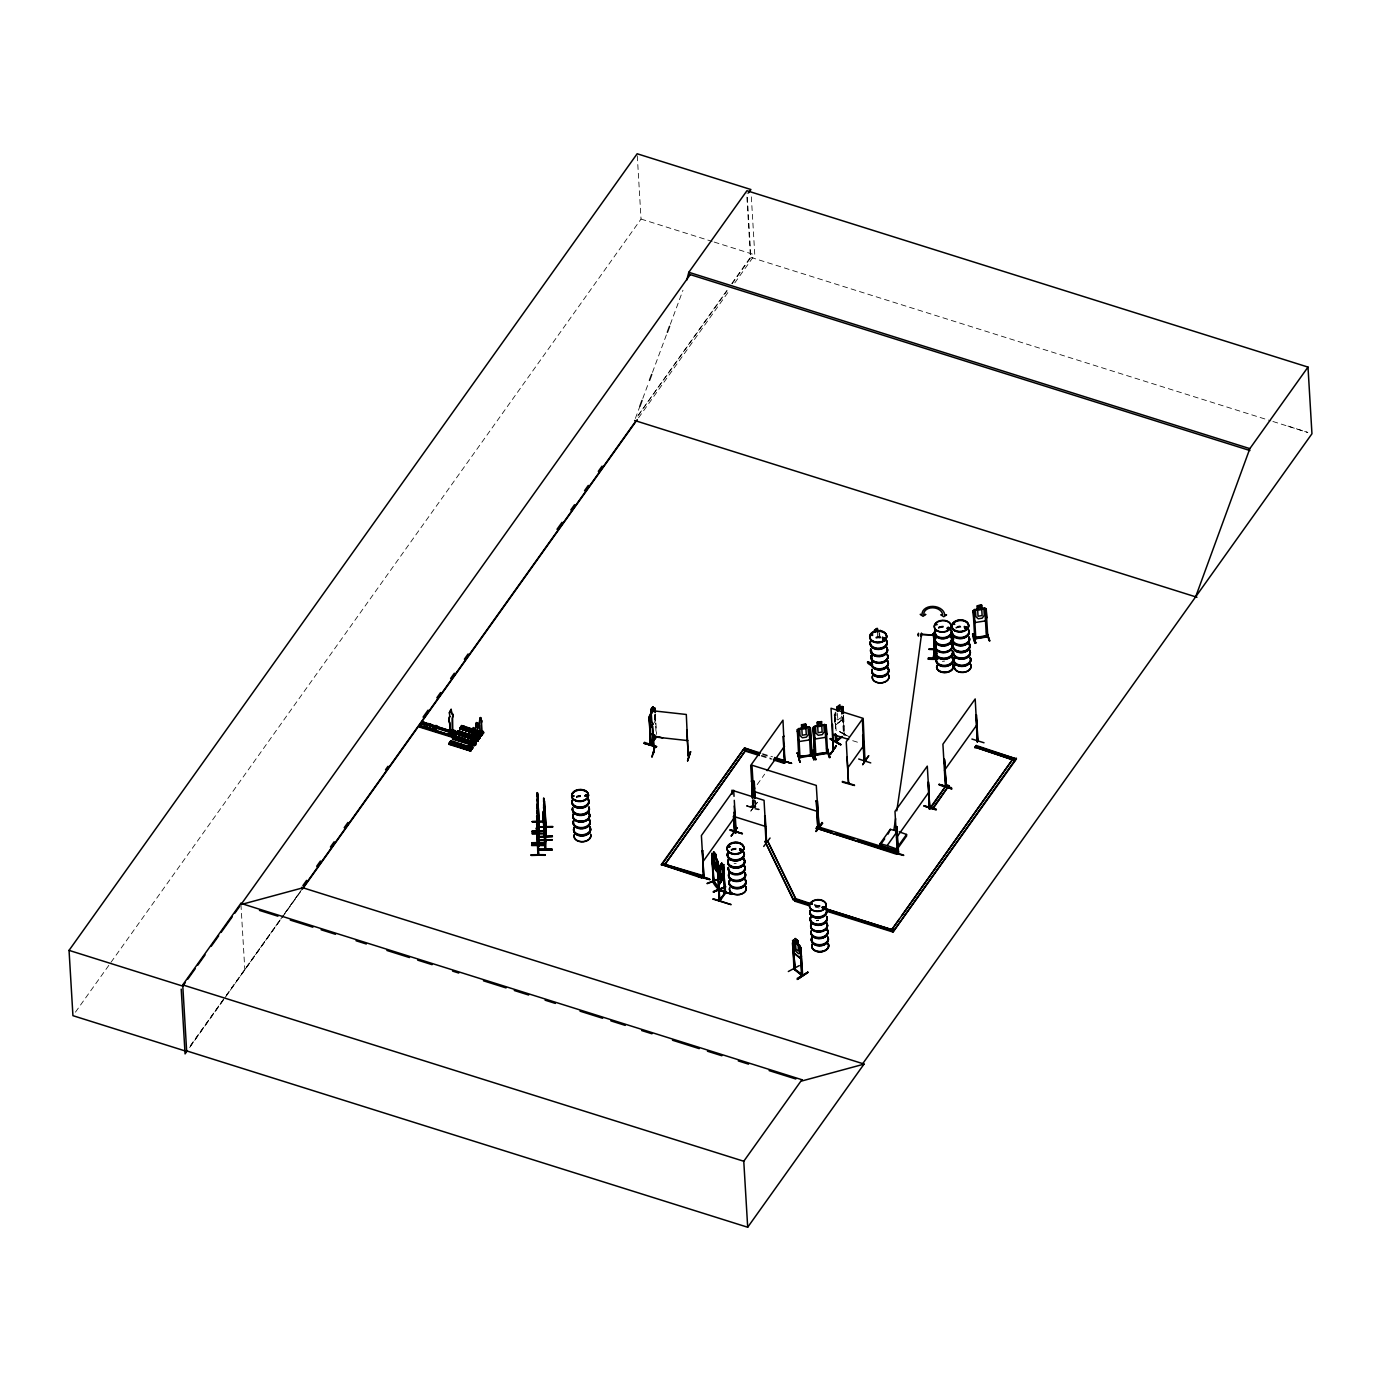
<?xml version="1.0" encoding="UTF-8"?>
<svg xmlns="http://www.w3.org/2000/svg" width="1381" height="1381" viewBox="0 0 1381 1381"><rect width="100%" height="100%" fill="white"/><g stroke="black" fill="none" stroke-linecap="round" stroke-linejoin="round"><path stroke-width="0.75" stroke-dasharray="5 3.75" d="M655.077 721.003L655.561 716.963M652.937 724.352L655.267 721.072L655.751 716.929M746.534 806.038C771.547 815.826 752.766 802.879 746.534 806.055M835.85 724.904L842.703 719.311L843.48 715.272L842.773 719.346L835.954 724.956L834.763 722.436L835.263 712.044M840.77 721.003L841.875 714.029M635.364 418.478L639.817 406.463M642.804 398.436L648.742 382.399M652.471 372.387L667.351 332.303M670.32 324.293L682.974 290.217M752.334 800.065C751.903 810.06 754.527 807.661 753.301 799.426M753.733 805.848L753.836 806.659M752.645 806.228L752.662 807.35M750.798 811.079L757.271 802.637M750.85 811.027L757.34 802.206M755.718 806.297L754.492 805.917L755.321 806.642M754.25 799.668C757.116 811.268 752.956 809.093 754.043 799.962M189.611 1047.523L299.211 893.058M726.786 290.614L637.107 416.976L727.148 290.718M731.775 283.588L750.453 257.263L746.862 196.672M75.437 1012.169L641.043 219.061L637.159 153.757M732.154 283.709L750.919 257.401L747.086 192.891M190.371 1045.676L224.999 997.099M226.242 995.373L283.157 915.551M284.4 913.825L301.714 889.537M190.388 1046.228L225.034 997.652M226.277 995.908L281.085 919.055M282.328 917.312L301.075 891.021M638.557 417.822L729.789 289.872M734.796 282.863L754.786 254.829L751.281 195.843M757.202 784.598L764.66 774.154M844.654 734.882L843.895 735.434M840.58 717.792L837.87 720.019L836.265 718.638L835.902 712.648M834.435 721.59L834.884 714.909L836.196 731.188M835.229 715.116L834.072 715.565M846.311 735.572L839.544 731.706L846.777 735.124M844.223 733.622L844.205 734.623L843.273 716.497M839.631 731.55L846.432 735.4M755.631 806.625L754.509 806.349M755.131 800.307L755.7 807.592L755.338 800.013M641.043 219.061L712.13 241.416M714.167 242.055L754.786 254.829M750.919 257.401L1270.848 420.842M1272.902 421.481L1307.842 432.46L1287.627 425.969M852.681 740.682L858.706 742.581M762.554 753.681L772.6 756.84M762.605 754.492L770.633 757.03M761.38 755.338L771.427 758.497M761.432 756.149L771.478 759.308M814.238 904.469L820.383 906.402M814.289 905.28L820.435 907.213M815.101 906.765L819.209 908.042M755.718 807.125L755.839 806.331M834.245 713.822L834.97 722.401M849.712 736.971L839.544 731.706M754.492 807.246L754.285 806.211M879.628 632.999L879.973 639.023M879.283 632.774L879.645 638.799M879.041 633.655L879.283 637.659M877.384 632.791L877.746 638.799M843.618 716.704L844.706 734.916M842.824 717.36L843.774 733.432M842.462 717.153L843.428 733.225M837.473 713.442L838.06 723.23M834.884 714.909L835.833 730.981M752.869 799.288L753.128 807.522L752.749 800.186M655.405 714.322L656.596 734.416M654.974 714.201L655.578 724.248M655.699 726.251L656.165 734.295M654.853 715.099L655.336 723.126M654.439 714.961L654.905 723.005M240.95 904.59L244.834 969.894M576.343 796.336A8.424 5.783 -3.4 0 1 580.555 795.491M576.412 797.562A8.407 5.783 -3.4 0 1 580.641 796.699M576.326 797.061A8.545 5.869 -3.4 0 1 580.607 796.198M576.309 796.682A8.545 5.869 -3.4 0 1 580.59 795.819M815.55 905.746A8.424 5.783 -3.4 0 1 819.9 905.435M815.636 906.972A8.407 5.783 -3.4 0 1 819.969 906.661M815.567 906.471A8.545 5.869 -3.4 0 1 819.969 906.143M815.55 906.091A8.545 5.869 -3.4 0 1 819.951 905.781M816.464 920.868A8.39 5.766 -3.4 0 1 818.605 920.523M816.43 920.488A8.441 5.8 -3.4 0 1 818.588 920.143M957.948 626.301A8.424 5.783 -3.4 0 1 960.106 625.938M956.049 628.234A8.407 5.783 -3.4 0 1 962.367 627.198M955.945 627.751A8.545 5.869 -3.4 0 1 962.367 626.698M955.928 627.371A8.545 5.869 -3.4 0 1 960.123 626.284M938.372 627.181A8.407 5.783 -3.4 0 1 944.69 626.145M938.441 628.39A8.407 5.783 -3.4 0 1 944.759 627.354M938.338 627.889A8.545 5.869 -3.4 0 1 944.759 626.836M938.32 627.526A8.545 5.869 -3.4 0 1 944.742 626.473M942.429 661.464A8.39 5.766 -3.4 0 1 944.569 661.119M875.951 637.055A8.424 5.783 -3.4 0 1 880.301 636.745M876.02 638.264A8.407 5.783 -3.4 0 1 880.37 637.953M875.951 637.763A8.545 5.869 -3.4 0 1 880.37 637.452M875.934 637.401A8.545 5.869 -3.4 0 1 880.353 637.073M731.17 849.332A8.424 5.783 -3.4 0 1 737.506 848.297M731.257 850.541A8.407 5.783 -3.4 0 1 737.575 849.522M731.153 850.057A8.545 5.869 -3.4 0 1 737.575 849.004M731.136 849.678A8.545 5.869 -3.4 0 1 737.558 848.642M734.071 863.729A8.39 5.766 -3.4 0 1 736.211 863.384M746.81 805.52L758.963 809.318L746.81 805.52"/><path stroke-width="1.5" d="M531.357 855.46C573.011 854.183 502.684 854.718 544.839 855.305M531.668 843.687L545.167 842.928L531.668 843.584M531.978 831.932L545.495 831.189L531.996 831.949M552.383 835.816L538.918 836.523M544.856 854.874L531.357 855.115L544.839 854.735M545.167 842.928L531.65 842.738L545.15 842.41M552.037 849.902L538.555 850.195L552.037 850.023L552.02 848.952L538.538 849.315L552.055 849.505M552.4 836.748L538.901 837.041L552.4 836.334M588.651 812.701A8.441 5.8 -3.4 0 1 581.108 821.54L581.09 821.332A8.441 5.8 -3.4 0 1 574.03 812.719M543.285 815.325L543.32 811.113L543.855 827.012L543.665 825.976M543.631 802.05L543.665 797.942L544.218 813.858L544.028 812.805M532.22 821.591L543.821 821.402C545.081 840.563 542.388 810.561 544.097 821.73M544.097 821.885L543.855 821.402M544.459 808.714L544.321 813.996L544.01 801.308L544.459 808.558M536.864 820.366L536.726 816.24M537.382 829.532L537.347 826.736M538.02 805.831L537.986 803.103M537.554 832.191L537.226 831.103M449.809 716.532L449.567 716.463A4.506 1.588 -72.6 0 0 449.446 722.177L450.862 734.26L449.705 722.263A4.506 1.588 -72.6 0 1 449.809 716.532L449.36 712.458M453.659 732.154L454.194 731.602M471.681 747.414L471.318 749.434L471.629 746.603C471.042 748.347 470.248 746.81 470.8 747M472.198 729.306L472.337 731.965A3.004 1.053 -72.6 0 0 472.25 735.78L473.2 743.841L474.546 741.96L474.322 733.173A3.004 1.053 -72.6 0 0 473.838 730.135L473.666 727.528M475.168 742.184L473.873 742.149L475.478 742.288L474.184 741.839L474.166 733.121A3.004 1.053 -72.6 0 0 473.683 730.083L473.7 727.787M475.634 743.392L475.323 741.424L475.168 742.633M473.942 741.718L475.323 741.96M476.946 722.643L477.118 725.249A3.004 1.053 -72.6 0 1 477.602 728.288L477.999 737.126L476.652 739.008L475.875 730.998A3.004 1.053 -72.6 0 1 475.944 727.183L476.6 722.591M477.912 740.181L475.651 738.576L475.565 739.94L477.653 736.764M477.412 737.437C479.69 735.124 476.514 741.269 478.775 736.591L479.086 738.559M480.64 717.464L480.985 720.105A3.004 1.053 -72.6 0 1 481.468 723.143L481.693 731.93L480.346 733.829L479.397 725.767A3.004 1.053 -72.6 0 1 479.483 721.952L479.949 717.896M479.397 725.767L479.57 725.819A3.004 1.053 -72.6 0 1 479.656 722.004L479.794 718.241M482.262 732.569L481.969 731.637M482.573 732.12L481.969 734.174L482.47 731.395L482.78 733.363M545.426 833.434L531.927 833.692L545.426 833.641M532.255 821.591L543.786 821.367M536.329 828.721L536.812 827.875L537.882 854.925C537.848 827.409 539.401 861.537 537.9 853.907M538.711 846.467L537.14 815.998L536.639 816.844M538.987 833.002L538.659 843.049L537.451 804.243L536.967 805.088M537.157 795.68L537.364 792.625L539.211 823.041L537.554 795.836M536.639 824.647L536.846 822.506L536.881 825.096M536.967 812.77L537.157 810.63L537.192 813.236M537.054 804.363L537.174 808.42M537.313 803.086L537.33 798.891L537.502 801.481M537.485 796.992L537.364 792.625L538.02 805.986M536.795 824.647L536.985 817.483M537.105 812.77L537.295 805.606M537.71 793.92L537.278 800.963M537.589 817.707L537.675 814.859M537.986 845.828L538.072 844.792M539.142 830.464L538.486 829.325M538.383 832.916L538.193 843.066L536.674 815.998M537.33 803.017L538.987 831.31L539.263 821.108L538.763 822.023M543.562 812.235L543.406 821.557L543.234 814.151M543.855 801.153L543.613 808.386L543.89 805.468L544.114 806.763M543.872 799.392L544.149 808.161M544.183 825.148C544.166 849.039 543.993 808.058 544.338 825.182M544.028 822.575L545.547 849.626L544.977 848.555M544.39 817.379L544.528 807.868L544.546 817.379M544.373 809.404L545.909 836.454L546.082 827.512L545.909 836.368L545.426 834.763M544.597 801.135L546.116 828.203L544.01 799.254M545.098 845.517L531.581 845.189L545.115 844.999M545.322 840.339L545.305 841.374L545.132 839.579M546.272 827.996L546.168 826.235L545.599 827.254M543.354 818.45L544.977 849.574L545.737 839.475L545.633 848.78M552.659 827.046L539.142 826.753L552.642 826.477M933.953 642.614L934.057 643.149M934.833 634.535L933.487 634.846L934.833 634.276M934.73 633.844C936.611 634.915 931.882 632.74 934.799 633.551M935.248 642.476L933.953 642.752M452.536 731.947L453.21 731.274M470.507 751.143L470.714 749.296L468.349 748.813L468.418 749.952L470.679 747.086L470.455 738.3A3.004 1.053 -72.6 0 0 469.972 735.262M471.214 747.207L469.505 749.037L468.729 741.027M475.288 741.977L474.425 741.752M477.93 737.437C480.743 737.627 474.322 736.522 479.725 736.66L479.656 738.283L459.856 732.051M479.414 734.295L481.468 732.034M482.66 731.464L481.106 732.258M842.393 781.404L854.476 785.133M854.494 785.53L842.289 782.112M937.664 658.374L928.049 658.236L937.664 658.478M864.161 761.363L862.383 719.138L846.242 741.787L848.573 783.251M864.92 760.189L864.402 760.051M864.972 761.224L863.177 718.362L831.034 708.246L833.261 750.608M921.386 635.053L921.438 633.05L921.369 636.417L921.403 634.362L932.641 634.967L921.438 634.466M734.951 831.448L735.072 831.069M735.003 832.398L735.762 831.12M765.937 841.202L766.403 841.392M833.313 750.574L832.519 724.283M865.145 760.12L865.369 760.672M865.076 759.239L865.594 759.343M433.358 728.305C439.641 726.268 430.389 730.083 436.103 727.597M459.649 744.394L457.871 745.05L459.493 744.445M729.876 846.588L728.478 846.674L729.772 846.95M728.857 846.657L729.72 846.242M742.011 849.988L740.337 850.42L741.045 849.419M811.579 903.122L812.356 903.709L811.01 904.072M811.838 903.209L811.493 903.174M822.213 907.593L822.541 906.937M822.316 907.265L822.644 908.215M824.405 907.507L822.644 907.628M822.8 906.782L824.681 907.869M872.757 635.018L872.153 634.483M872.412 634.673L871.359 634.897L872.429 635.484M884.703 638.92L884.047 637.936M937.06 624.678L936.353 623.815L935.921 624.868M936.042 624.057C936.37 624.626 937.112 624.402 935.748 624.264M948.747 628.666L948.816 627.457L949.576 628.338M953.874 623.729C954.375 625.835 953.339 623.124 954.754 624.264M965.371 628.493C963.593 626.905 967.908 629.788 966.079 627.112M929.102 649.433L935.075 649.553L929.068 648.863M935.904 634.138L932.555 634.345L935.886 634.397M932.676 635.571L932.589 634.086M933.47 633.396L934.678 654.525C940.306 655.837 932.33 639.386 935.317 642.269M933.642 637.09L933.746 638.264M934.419 634.846L935.731 654.732M934.005 643.546C935.835 642.303 934.212 644.668 935.3 642.303M933.97 658.702L934.954 649.053L933.97 658.305M934.678 654.525L935.852 653.696M936.353 653.23L935.748 658.806L936.163 652.747M936.318 658.892L936.853 653.248M451.95 731.895L452.381 730.946M474.926 742.046L475.513 741.476M477.515 735.969L477.446 737.437M481.279 731.533L482.09 732.31M724.352 873.344L723.868 877.487L719.449 884.116L723.955 877.487L723.782 864.851M697.232 876.175C734.985 887.12 672.426 867.285 709.61 878.937M713.356 899.307C707.107 897.167 756.408 912.686 713.373 898.807M891.539 851.663C913.014 857.135 901.776 856.272 891.556 851.128M939.166 784.943C977.627 797.2 913.601 775.656 951.267 788.637M939.443 784.477L951.544 787.705M468.66 734.537L468.936 733.449M472.803 727.925L472.492 732.016A3.004 1.053 -72.6 0 0 472.423 735.831M475.806 724.524L476.41 722.798M644.15 743.323L656.545 746.655L644.15 743.323L644.444 742.322L656.545 746.655M656.199 747.104L644.167 743.237M452.778 731.895L452.554 718.258A4.506 1.588 -72.6 0 0 451.829 713.701L451 709.368M470.628 738.352L471.318 747.673M481.658 731.792L481.209 730.773L483.419 731.481L483.246 733.259L461.168 726.786L483.005 733.587L483.661 732.638L481.676 735.469M718.465 869.875C718.603 877.09 711.923 864.541 712.285 862.124M451.863 731.24L450.31 733.777M477.412 737.178L478.43 737.161M875.623 630.772L875.606 630.875A8.441 5.8 -3.4 0 0 872.637 640.957A8.441 5.8 -3.4 0 0 886.498 637.366A8.441 5.8 -3.4 0 0 875.589 631.013L875.761 630.634M572.338 795.991L573.667 795.629M573.823 795.974L572.718 795.56L573.719 796.233M572.494 796.112L573.443 796.423M585.078 795.767L586.183 794.886M737.385 827.702L731.084 836.196L737.109 827.702M830.309 754.078L836.334 745.585L830.292 754.475M836.299 746.016L830.257 754.527M539.039 831.172L538.486 829.429M538.504 854.079L536.346 827.875M545.478 826.425L546.134 827.219M652.143 756.909L654.525 747.777M830.551 738.507C861.899 757.047 808.472 727.183 840.701 744.273M840.701 744.739L830.516 738.99M449.688 712.009L451.035 709.471M872.05 665.659C864.972 663.035 866.94 659.289 872.533 664.727M801.446 975.228L800.272 948.902L802.206 975.866L793.954 969.013L792.78 942.688L795.18 969.514L792.677 940.582L794.213 953.253L800.704 958.638L801.394 955.997M800.704 958.638L801.481 956.084M721.9 866.612L722.936 866.284L723.299 872.291L720.658 878.868L719.536 877.695L719.173 871.704L720.088 869.219L717.999 873.12M718.206 873.103L723.212 864.61L721.762 866.577L721.762 863.194L722.66 879.473M650.313 743.651L651.452 743.962L650.796 744.825L649.225 716.566L651.072 712.682L650.883 709.471L652.868 706.692L653.127 710.145L654.18 709.817M650.917 742.805L650.296 744.704L649.346 716.618L654.473 708.142L653.178 709.938M734.606 831.932L735.538 832.467M652.712 726.199L654.197 751.955M651.832 756.961L654.853 747.276M654.18 751.696L654.335 752.317M688.221 756.098L686.305 714.478L651.072 710.576M690.604 751.696L687.583 760.914L690.345 751.678M687.583 760.914L690.621 751.747M794.748 968.772L794.472 967.857M795.093 969.427L794.42 967.891M802.24 974.986C799.513 973.467 804.398 974.71 801.722 974.951M802.585 975.607L793.868 969.065L794.714 969.652L792.418 942.895M453.158 735.866L452.433 737.333L419.703 727.148L422.931 721.849L426.263 723.23M422.931 721.849L419.755 727.131M426.867 724.093L455.437 733.087L454.781 733.984L422.12 723.73L423.173 722.228L455.592 732.62M450.862 740.751L448.842 743.582L470.628 750.815L472.82 747.846L450.862 740.751L448.721 744.29L470.558 751.074M469.229 749.503L448.842 743.582M472.112 748.847L450.327 742.011L470.576 747.622M456.783 736.263C451.604 746.569 460.891 727.459 452.416 739.094L474.253 745.895L474.909 744.946L452.968 738.179M453.123 738.127L454.573 735.555M473.907 741.027L476.272 741.493L475.806 743.668L454.349 736.366M473.959 742.218L472.112 744.773C472.941 740.699 475.547 749.503 476.341 742.633L454.176 736.453L476.082 743.306L476.272 741.493M424.347 723.886L455.212 733.415L455.471 730.739L452.157 729.703M455.816 732.534L422.914 722.177M457.525 731.93L458.009 730.722L479.777 737.955M461.323 726.32L483.661 732.672L461.72 725.543L459.718 728.598L481.399 735.866M470.904 750.591L449.257 743.254M472.561 748.243L472.578 746.689L470.369 745.982M477.653 741.114L479.794 737.799L458.009 730.946L456.006 733.794L477.705 741.062M477.861 739.267L477.964 740.665L456.403 733.242M481.348 735.918L482.055 734.916L459.7 728.754L481.503 735.555M538.625 846.536L536.933 817.535M538.4 854.804L536.795 824.578M545.84 841.167L543.7 805.278M545.599 849.505L545.063 847.917M639.817 406.463L642.044 400.438M649.484 380.396L651.728 374.389M667.351 332.303L669.578 326.296M686.685 280.205L688.808 272.281L746.948 190.733L1307.997 367.087L1311.95 433.755L862.676 1063.733L863.988 1064.147L801.981 1080.943L801.912 1079.718L240.881 903.364L182.724 984.895L186.677 1051.424L72.934 1015.674L69.05 950.37L637.159 153.757L750.919 189.525L748.433 192.995M703.343 876.365L704.017 875.64L703.999 876.676M734.019 816.758L735.659 833.14L736.177 831.258L735.158 832.053M719.311 900.93L725.163 892.627M717.05 862.762L718.034 863.315L717.05 862.762L719.259 901.12L719.864 899.238L719.708 900.308M723.972 864.748L723.074 864.558L725.664 892.955L724.576 893.559L725.595 892.005M725.543 891.988L724.576 893.352M784.512 762.795C785.478 758.67 785.029 764.539 784.874 761.967M896.683 854.269L898.496 851.749L817.431 826.529L816.257 828.186L896.683 854.269L898.565 852.785L896.89 826.632L895.941 827.271L896.89 826.632M898.461 851.922L897.374 853.406L894.992 811.389L927.29 766.127L929.845 808.955C930.742 804.864 928.619 810.716 930.311 808.196M945.398 786.1L946.313 784.719M946.382 785.616L944.397 759.326L945.933 786.376L945.881 785.323M946.296 784.615L945.346 786.29L942.912 744.221L975.193 698.941L977.506 741.925L977.696 739.888M978.076 740.147L977.092 741.562M977.092 741.787L976.143 714.806L978.145 741.096M1195.653 596.834L1249.84 448.635L1307.997 367.087M836.523 740.958L835.453 740.751L836.472 740.009M809.49 739.698L810.751 736.349M799.409 741.493L797.838 738.421L799.409 741.493L809.629 739.888L810.923 736.453M815.36 738.87L813.685 735.9L815.256 738.99L825.475 737.368L826.77 733.95L826.235 725.215L821.678 724.904M985.343 620.811L986.725 617.359L985.464 620.898L975.228 622.503L973.691 619.534M656.769 736.556L650.365 744.497M651.331 744.083L649.363 717.723L650.296 744.704M799.254 965.612L788.327 971.516M478.344 737.609L478.965 736.643M420.169 726.51L453.037 736.505M450.465 741.683L472.768 747.932M452.416 737.385L455.575 732.448M453.175 736.038L420.514 725.595M454.729 735.849L476.324 742.788M456.317 733.656L477.809 740.751M457.784 731.567L479.57 738.386M461.617 726.182L483.402 733.035M452.571 738.628L474.65 745.343L452.554 738.386M477.947 740.734L456.006 733.553L458.009 730.722M481.641 735.538L459.7 728.374L461.72 725.543M797.407 752.697L799.962 762.277L797.424 753.094M813.34 750.159L815.808 759.774L813.305 750.176L812.632 750.832M815.705 759.654L813.271 750.591M975.055 643.408C970.239 620.794 973.674 645.341 975.694 642.769M973.225 633.741L975.797 643.287L973.225 634.155M814.497 754.13L826.39 752.852L814.755 754.043M814.548 755.079L827.512 752.938M826.287 752.265C830.62 753.698 823.508 753.284 827.754 752.024M826.339 753.215L826.529 752.645M976.004 638.367L974.658 638.954L974.503 637.59L987.45 635.553L987.881 636.814L986.414 637.055L986.535 635.692M974.52 638.609L987.657 636.52L987.605 635.571M457.922 744.532L458.164 745.516M461.617 739.336L461.858 740.337M740.285 849.781L740.527 851.197L742.201 850.61M742.288 850.731L741.528 849.678M871.618 634.587L871.532 635.467M882.822 638.367L883.046 639.507M884.634 639.058L883.961 639.368M949.489 628.234L947.28 628.579M824.388 907.282L823.318 907.818M964.628 627.923L967.201 627.958L966.303 627.164M934.609 653.869L935.835 653.8M449.343 712.924L451.259 709.437L451.57 713.632A4.506 1.588 -72.6 0 1 452.295 718.172L452.243 731.723M474.408 741.908L472.267 744.324L472.198 743.41M481.641 732.103L481.313 723.092A3.004 1.053 -72.6 0 0 480.83 720.053L480.847 717.757M793.868 968.944L794.334 967.857M801.308 974.209L802.292 975.935L800.773 947.504L798.028 944.086L799.495 946.278L799.858 952.269L798.632 953.701L796.043 951.561L794.507 947.832L795.18 938.528L797.838 940.875L797.942 944.121L797.959 940.806L795.18 938.528M713.425 880.508L714.15 881.285L713.131 881.82L711.992 855.426L714.167 882.355C709.696 879.058 720.122 892.955 719.104 888.656M719.57 889.329L719.035 887.776M469.264 732.828L468.798 737.212M572.545 796.354L573.426 795.905M587.512 796.164L587.253 795.024M862.642 735.262L864.109 761.397M858.689 759.015L870.738 762.899M848.728 782.82L848.832 782.82M720.019 869.219L719.691 865.956L721.642 863.16M720.847 882.079L719.898 866.008L721.762 863.194M720.157 870.289L721.97 867.682M720.502 876.296L722.315 873.69M704.034 875.899L703.361 877.487L702.446 850.558L703.896 877.66L701.393 835.574L733.674 790.295L734.036 796.336M752.213 797.959L751.747 780.42L753.163 797.32M702.877 850.679L701.911 851.317M752.179 780.541L751.212 781.18M735.331 824.923L735.641 833.071L734.209 806.038M783.39 736.798L783.925 736.038L782.958 736.677L784.943 762.916L782.975 720.157L750.694 765.437L752.628 798.097M755.217 797.907L754.216 781.128L753.128 780.8L755.01 798.201M730.273 829.774L742.149 833.831M742.374 833.503L730.307 829.808M779.575 759.636L791.382 763.313M791.676 763.365L781.335 760.568M723.627 866.577L724.99 893.697M719.691 890.313L731.792 894.042M719.881 899.497L724.956 893.006M753.922 797.873L751.972 765.212L816.292 785.426L818.916 827.461L817.759 827.219L816.344 800.669L817.431 801.015L818.968 827.081M817.431 801.015L816.136 800.963M817.517 826.373L819.054 826.218L818.001 825.838M817.794 827.167L816.344 800.669M817.69 827.081L818.778 827.426L818.847 826.097M821.971 822.506L822.679 823.266L816.016 831.569L822.058 822.593M822.109 823.007L816.085 831.103M929.171 808.973L928.222 781.991L929.655 809.007M944.397 759.326L945.95 786.272M929.603 809.093L928.653 782.112M977.506 741.925L976.557 714.944M924.303 805.71L936.404 809.456L924.079 806.038M971.913 739.042L984.014 742.771M897.909 851.68L897.909 853.527L898.03 851.576M930.173 807.333L929.724 807.989M764.66 815.739L766.006 842.272M763.71 846.449L770.063 838.025M868.649 755.787L862.624 764.763L868.649 755.752M187.108 1051.027L185.071 1053.893L181.222 989.141M185.278 982.651L182.81 986.12L69.05 950.37M187.747 979.181L195.17 968.772M197.656 965.302L205.078 954.892M211.258 946.227L218.681 935.817M221.167 932.348L232.301 916.725M234.77 913.255L239.724 906.316M690.241 274.595L240.95 904.59L240.881 903.364M302.888 885.635L306.651 880.37M316.663 866.319L320.409 861.054M330.422 847.019L334.185 841.754M344.197 827.702L347.96 822.437M385.506 769.787L388.009 766.265M423.069 717.119L428.075 710.11M436.828 697.819L440.591 692.554M450.603 678.503L454.349 673.238M464.379 659.203L468.124 653.938M557.009 529.303L562.015 522.294M570.767 510.003L574.531 504.738M584.543 490.687L588.289 485.421M598.318 471.387L602.064 466.122M635.933 420.894L302.957 887.793L243.021 904.02M302.335 889.26L637.297 419.565M426.246 722.884L423.207 727.131M428.455 723.575L425.452 728.167L428.455 723.575L431.77 724.628L428.766 729.203L431.77 724.628M434.704 725.56C427.765 737.713 434.204 720.727 438.036 726.941M438.019 726.596L434.998 730.842M449.239 735.641L449.377 733.622L452.675 734.657L452.761 736.021L449.446 734.968L449.377 733.622M450.241 734.226L452.623 731.343M450.862 734.26L452.882 731.429M419.928 726.423L452.83 736.781L452.675 734.657M452.761 736.021L455.471 730.739M453.296 734.778L454.038 730.618L453.296 734.778L454.332 730.722L454.211 733.484M458.25 736.729C454.159 744.135 457.767 733.95 460.477 737.644M460.46 737.419L458.44 740.251M464.637 738.731C458.785 745.343 468.245 737.851 462.428 738.041L460.408 740.872M481.624 734.985L479.19 733.604L481.468 735.434M481.209 730.773L483.315 732.603M470.351 746.948L468.556 749.503L468.504 748.606M477.515 736.919L475.703 739.491L475.651 738.576M481.52 731.878L479.259 734.744L479.345 733.397M471.197 747.535L471.819 746.672L471.939 748.571M470.714 749.296L468.349 748.813M479.621 737.782L479.725 736.66M474.909 742.339L474.822 744.186L475.444 743.323M478.275 739.353L478.879 738.49M481.969 734.174L482.59 733.311M654.162 752.628L650.952 709.489L652.989 706.727M651.331 713.822L653.196 711.215M649.778 717.861L648.811 718.483M650.503 727.407L652.799 724.196M649.726 725.129L650.589 727.614L652.92 724.231M650.624 734.191L654.629 735.452M650.848 744.739L656.717 736.436M662.604 863.66L702.756 875.485L701.617 877.936L661.378 864.489L744.463 748.001L760.534 753.059M661.43 865.317L743.289 749.641L759.36 754.699M752.248 791.555L754.734 788.085M767.145 770.667L784.529 746.275M702.946 861.709L735.227 816.43M701.617 877.936L702.756 875.485M773.481 759.947L783.528 763.106L784.65 760.638L774.603 757.479M783.528 763.106L784.65 760.638M847.779 767.905L863.936 745.257M816.309 828.997L817.431 826.529M809.007 905.643L794.679 901.137L795.801 898.668L767.508 840.787L765.022 841.426L793.367 900.136L795.801 898.668L793.315 899.324L765.022 841.426M794.679 901.137L795.853 899.497L767.508 840.787M880.025 843.739L890.296 829.342L897.426 831.189L887.154 845.586L880.025 843.739L880.111 845.224L896.355 850.333L906.627 835.954L906.54 834.452L899.238 831.845M880.111 845.224L884.686 838.837M888.104 834.038L890.296 829.342M896.545 837.525L928.843 792.245M944.466 770.339L976.747 725.06M896.355 850.333L896.269 848.832L906.54 834.452M930.414 807.522L946.555 784.891L948.902 785.616L932.796 809.076L930.414 807.522L932.796 809.076M930.466 808.351L946.555 784.891M1013.222 759.964L974.986 747.138L976.177 745.498L1016.416 758.946L892.972 932.037L827.443 911.443M975.038 747.95L976.177 745.498M932.762 808.265L948.902 785.616M899.29 919.142L891.798 929.655L1012.843 759.032L901.793 915.638M892.972 932.037L1016.364 758.117M186.659 1050.889L747.691 1227.243L743.772 1161.248L801.912 1079.718M747.691 1227.243L864.074 1064.043L301.645 887.379M538.158 841.167L538.141 842.013M545.046 847.641L545.012 849.436M950.801 640.525L953.667 639.334M811.959 755.493C793.626 756.529 801.032 756.823 798.788 757.893L797.338 729.789L801.774 728.046L801.429 724.749L805.796 724.162L806.003 727.373L808.092 728.236L808.455 734.226L806.435 737.143L802.361 737.782L800.031 735.555L799.685 729.565L801.791 728.15M811.907 754.544L810.457 754.716L811.855 754.872M816.05 755.234L814.686 755.442L813.133 728.944L814.41 729.064L813.133 728.944M976.022 637.729L975.815 638.782L974.313 612.266L973.122 612.456L974.313 612.266M987.76 635.951L974.554 637.97M842.065 736.436L835.626 741.683L840.994 737.091M836.834 740.475L835.971 741.977L835.505 733.846M836.748 741.338L836.42 735.21M835.609 741.545L835.142 733.656M898.099 853.475L896.476 826.494M688.29 756.098L686.754 729.979M465.207 734.347L466.277 735.434M470.42 730.204L470.489 729.185L469.454 730.273M463.067 740.354L463.17 739.077M883.598 637.901L883.322 639.627L884.997 639.04M884.893 639.386L884.824 638.643M947.383 627.561L947.211 628.735M947.608 628.217L948.229 627.25L949.11 628.165M947.573 627.992L948.833 627.785M949.386 628.441L948.057 628.925M739.957 850.005L740.82 849.678M964.732 627.682L965.63 627.216L965.526 628.234M966.976 628.286L964.887 628.441M795.801 898.668L812.166 904.089L810.94 903.709M822.351 907.144L823.214 906.816M824.094 907.541L823.456 906.627M650.658 742.943L650.779 743.91M798.719 728.529L797.338 729.789M821.522 721.78L817.276 722.246L817.638 725.629L815.532 727.045L815.878 733.052L818.208 735.279L822.282 734.64L824.302 731.723L823.939 725.716L821.712 724.99L821.626 721.555L817.276 722.246L817.483 725.56L813.202 727.39L814.825 755.407L827.754 753.318M824.612 724.542L814.6 726.113L813.357 727.407L813.858 735.969M987.743 636.831L974.744 638.885L973.156 610.816L977.593 609.056L977.403 605.845L981.615 605.068L981.822 608.382M973.191 610.903L974.485 609.435M703.947 876.555L703.412 876.486M656.234 737.178L655.647 736.47L651.349 743.202M586.942 796.129L586.39 794.783M843.48 713.614L842.962 706.64L837.076 710.283L836.886 707.072L839.907 704.742L840.08 709.213L837.352 711.457M837.197 710.352L836.886 707.072M839.89 708.09L841.978 706.416M842.583 713.338L842.79 708.453M836.489 740.268L840.632 736.884M842.41 736.643L836.126 741.839M877.211 631.652L880.457 630.323M731.533 894.387L719.415 890.262L731.826 894.077M476.428 722.539L477.291 725.301A3.004 1.053 -72.6 0 1 477.774 728.339L477.602 728.288M662.638 738.006L658.616 736.712M977.627 609.159L975.504 610.575L975.866 616.565L978.197 618.792L982.254 618.153L984.29 615.236L983.928 609.245L981.684 608.52L981.477 605.206M864.661 761.518L862.901 734.882M848.486 783.286L847.019 757.133M465.224 734.537L466.623 734.243L466.519 735.521M461.962 739.059L461.686 740.199L463.067 740.181M882.942 638.246L884.772 638.108M883.443 638.039L883.547 639.334M966.631 628.787L967.045 627.647M824.233 908.232L894.146 930.38L824.526 908.508M795.266 941.807L793.471 940.323L799.996 945.657M800.859 947.539L802.672 975.59M794.213 953.253L800.825 958.569M795.111 968.547L794.576 968.754M794.765 969.03L801.688 974.261M797.683 979.25C829.152 958.19 775.949 993.75 807.712 972.224M807.781 972.31L797.2 978.369M585.492 795.111L587.063 794.938M585.837 795.37L585.13 795.991M587.218 796.198L585.199 795.87M538.711 821.074L538.504 831.31M714.719 867.993L713.684 851.732L715.721 854.373L715.79 857.636M711.905 853.441L713.666 882.511L711.767 853.493L713.942 855.029M712.423 853.285L717.896 861.416L719.674 901.258L717.464 862.59M715.721 854.373L713.545 851.784M717.171 859.431L715.841 857.497L716.929 859.983L716.428 867.233L713.356 860.881L712.993 854.891L713.942 855.132M718.016 861.364L718.344 869.926M713.166 866.215L712.406 862.072M712.544 856.151L711.578 855.581M713.614 880.646L719.691 889.485M719.242 878.679L707.193 883.305M707.21 883.685L719.225 879.041M713.701 881.838L719.587 888.363L718.603 888.984M713.442 891.436C750.332 876.676 688.705 902.483 725.405 886.757M725.491 887.275L713.511 891.971M465.414 734.416L466.64 734.433M466.277 735.607L466.795 734.381M461.979 739.249L463.36 739.387M824.181 908.077L822.696 908.059M792.573 940.634L793.592 940.254M792.659 940.754L793.626 940.392M987.812 636.9L986.086 608.797L981.667 608.417M799.927 756.391C807.246 755.424 809.301 755.131 812.045 755.804L810.423 727.822L808.783 726.82L810.267 727.891M586.58 796.285L587.167 795.594M935.748 654.646L934.54 654.525M897.857 852.56L857.67 839.976M884.185 639.075L883.374 639.248M823.266 907.006L824.284 907.317M977.437 608.969L977.247 605.758L981.632 605.171M974.572 609.642L984.584 608.054M984.912 610.592L986.189 610.713L984.912 610.592L986.414 637.055M986.621 632.135L989.797 641.077L986.794 632.032M801.601 724.921L805.658 724.283M805.831 727.407L808.817 726.924L798.753 728.633M798.477 731.257L797.286 731.447L798.563 731.567L800.013 757.806M809.076 729.582L810.354 729.703L809.076 729.582L810.578 756.028M824.923 727.079L826.218 727.2L824.923 727.079L826.718 753.525M810.975 751.022L813.961 760.051L810.854 750.608M827.374 748.502L829.826 757.548L826.598 748.07L829.187 757.565M796.785 753.336L797.493 752.68L799.962 762.277M586.597 796.026L585.509 796.233M840.011 708.142L841.53 708.021L841.875 714.029M986.638 636.106L986.707 637.107M827.564 752.024L827.685 753.008M815.826 753.922L815.86 755.303L814.324 728.754M810.82 755.131L798.909 756.961L799.081 757.945M811.786 755.476L799.064 757.91M719.777 899.238L719.794 901.154L725.646 892.747M878.92 631.652L877.315 631.721L877.125 628.269C869.495 634.794 880.008 623.953 877.315 631.48M538.072 802.551L538.245 806.797M537.105 812.701L537.14 814.825M537.9 814.289L537.917 818.536M543.285 817.379L544.149 832.329M532.237 821.937L543.821 821.73M537.658 823.439L537.882 825.7L537.71 813.34M539.16 827.098L552.659 826.839M545.46 830.637L531.978 830.999L545.478 831.103M537.192 835.315L537.554 837.577L537.382 825.199M538.814 840.252L552.314 840.011M531.616 845.552L545.098 845.31M950.024 642.545L954.029 642.631M949.99 642.873L953.995 642.959M950.076 643.442L954.081 643.511M950.042 643.753L954.047 643.839A8.441 5.8 -3.4 0 0 961.936 651.953A8.441 5.8 -3.4 0 0 968.495 642.752M929.102 649.225L934.868 649.346M937.699 658.91L928.032 659.238L937.647 659.428M652.626 736.694L687.859 740.613M829.808 757.53L827.305 748.433M818.726 826.546L817.656 826.183M475.944 743.185L454.176 736.332M472.285 748.467L450.465 741.528M655.233 708.298L655.302 712.682L654.335 708.108L655.181 708.436M470.127 729.151L468.729 730.031M458.371 745.619L459.769 744.566M741.252 849.505L742.201 849.833M841.84 706.485L842.98 706.83M779.247 759.585L791.348 763.33M924.044 806.021L936.094 809.957M742.408 833.537L729.979 830.274M699.511 876.331L709.661 879.473M688.808 272.281L1249.84 448.635M688.912 274.18L1249.943 450.534M634.621 420.48L1196.964 597.248M978.231 746.931L1016.416 758.946M974.986 747.138L1015.225 760.586M832.588 734.364L848.659 739.422M946.606 785.703L948.954 786.445M651.072 712.682L650.693 721.21L651.849 722.384M758.583 753.232L744.463 748.001M774.655 758.29L784.701 761.449M773.429 759.118L783.476 762.277M745.343 751.091L759.412 755.511M649.657 725.232L650.468 727.58M654.887 735.175L650.52 733.812L654.525 735.106M753.525 791.33L817.845 811.545M817.483 827.34L831.552 831.759M835.574 833.036L853.665 838.716M816.257 828.186L896.649 853.441M475.806 724.835L475.772 727.131A3.004 1.053 -72.6 0 0 475.703 730.946L476.48 738.956M459.718 728.598L481.762 735.383M733.449 816.344L765.609 826.459M477.36 736.194L479.57 736.884M451.932 730.031L455.247 731.067M459.51 732.551L479.311 738.766L459.459 732.603M475.496 738.8L477.705 739.491M422.327 723.005L455.385 733.173M478.05 740.561L456.006 733.553M449.136 733.95L452.45 734.985M422.534 726.475L449.067 734.813M419.893 726.095L450.983 735.866M472.043 743.634L474.253 744.324M452.951 738.075L474.736 744.911M448.86 743.807L470.817 750.712M797.907 900.136L810.198 904.003M794.627 900.326L808.973 904.831M827.392 910.631L892.92 931.226M664.624 864.299L702.808 876.296M661.378 864.489L701.583 877.125M259.455 910.407L277.944 916.207M290.286 920.091L312.883 927.203M321.1 929.776L335.497 934.298M356.039 940.754L366.31 943.983M386.87 950.456L409.466 957.551M417.701 960.14L432.08 964.663M452.623 971.119L458.785 973.053M483.454 980.803L506.067 987.916M514.284 990.505L528.664 995.028M545.098 1000.189L555.386 1003.417M580.037 1011.168L602.651 1018.28M610.868 1020.87L625.248 1025.392M641.699 1030.554L651.97 1033.782M672.512 1040.238L699.235 1048.645M707.452 1051.217L721.849 1055.74M738.283 1060.919L748.554 1064.147M769.113 1070.603L795.819 1078.993M182.724 984.895L743.772 1161.248M934.713 654.594L933.487 633.586M950.732 635.899L954.288 637.452M887.154 845.586L896.269 848.832M950.784 636.986L953.615 638.195M470.334 729.237L468.919 729.168L469.229 730.411M433.841 728.719L436.258 727.563M984.636 607.933L986.241 608.831L986.759 617.462M824.578 724.438L826.27 725.318M836.869 741.165L836.075 735.003M867.631 661.741L872.464 664.813M867.648 662.103L872.568 665.279M734.433 832.277L733.466 816.585M800.272 948.902L801.032 949.524L799.892 949.11M714.012 856.203L715.91 858.671M714.374 862.21L716.273 864.661M736.125 831.345L735.21 832.933L733.967 812.27M543.665 812.563L545.305 841.374M973.812 619.396L975.331 622.382M718.707 881.665L719.484 883.926M718.586 881.63L719.449 884.116M986.586 631.583L989.02 640.646M826.77 733.95L825.475 737.368M805.969 727.269L805.641 724.196M537.865 807.488L538.176 808.679M537.554 819.226L537.744 820.279M469.333 748.985L468.556 740.976A3.004 1.053 -72.6 0 1 468.625 737.161L468.487 734.813M537.83 811.579L538.193 813.944L538.02 801.584M973.312 610.834L973.847 619.482M978.111 740.026L978.18 741.183M952.683 637.401L952.855 640.387M871.653 651.021L872.136 659.065M842.859 706.761L843.256 713.2M826.097 725.284L827.651 753.439M810.284 729.392L811.804 755.942M797.476 729.807L798.011 738.472M783.597 747.156L784.46 762.882M765.212 815.912L766.61 842.341M766.42 842.393L764.056 800.341L731.895 790.225L732.137 794.248M753.128 780.8L754.13 797.579M751.747 780.42L752.749 797.2M734.278 800.341L736.246 832.415M733.674 816.292L734.813 832.45M723.799 879.404L724.576 893.559M715.669 854.39L716.618 870.462M715.358 854.476L715.41 855.547L714.132 852.906M552.279 839.648L538.814 840.459M545.426 836.472L543.648 804.208M474.701 742.288L474.822 744.186M474.408 744.1L474.477 745.015M469.592 728.236L467.555 730.842M469.833 732.914L470.144 735.331M467.624 727.614L465.587 730.221M465.88 733.432L463.861 736.038M463.93 732.81L461.893 735.417M458.734 743.444L456.714 746.051M456.783 742.823L454.746 745.429M581.09 821.453L581.09 821.488A8.441 5.8 -3.4 0 1 574.047 812.96M543.821 820.072L543.941 824.181M921.282 635.899A2511.228 272.558 -87.5 0 1 896.77 810.889M895.613 818.657A2511.228 272.558 -87.5 0 1 893.852 830.274M589.083 808.04A8.424 5.783 -3.4 0 1 581.85 815.429A8.424 5.783 -3.4 0 1 572.494 809.853M589.169 807.609A8.545 5.869 -3.4 0 1 580.728 815.153A8.545 5.869 -3.4 0 1 572.683 807.902M588.634 812.442A8.441 5.8 -3.4 0 1 581.09 821.298M587.926 798.995A8.545 5.869 -3.4 0 1 581.418 807.885A8.545 5.869 -3.4 0 1 572.252 800.704M588.979 806.849A8.407 5.783 -3.4 0 1 581.781 814.203A8.407 5.783 -3.4 0 1 572.442 808.645M587.823 799.461A8.407 5.783 -3.4 0 1 581.418 808.213A8.407 5.783 -3.4 0 1 572.407 801.135M589.135 807.229A8.545 5.869 -3.4 0 1 580.711 814.79A8.545 5.869 -3.4 0 1 572.666 807.54M587.892 798.632A8.545 5.869 -3.4 0 1 581.384 807.505A8.545 5.869 -3.4 0 1 572.235 800.324M587.771 798.253A8.424 5.783 -3.4 0 1 581.349 807.005A8.424 5.783 -3.4 0 1 572.321 799.927M589.497 827.202A8.424 5.783 -3.4 0 1 584.163 835.798A8.424 5.783 -3.4 0 1 573.719 830.395M589.566 826.753A8.545 5.869 -3.4 0 1 583.058 835.626A8.545 5.869 -3.4 0 1 573.909 828.445M590.654 834.366A8.441 5.8 -3.4 0 1 581.211 841.806A8.441 5.8 -3.4 0 1 575.256 833.261M590.602 834.21A8.39 5.766 -3.4 0 1 581.211 841.599A8.39 5.766 -3.4 0 1 575.29 833.106M588.634 813.357A8.39 5.766 -3.4 0 1 581.142 822.161A8.39 5.766 -3.4 0 1 574.133 813.633M588.669 812.995A8.441 5.8 -3.4 0 1 581.125 821.833A8.441 5.8 -3.4 0 1 574.064 813.254M589.135 819.537A8.545 5.869 -3.4 0 1 582.627 828.427A8.545 5.869 -3.4 0 1 573.478 821.246M590.447 828.876A8.407 5.783 -3.4 0 1 580.797 834.78A8.407 5.783 -3.4 0 1 573.978 827.685M589.411 826.011A8.407 5.783 -3.4 0 1 590.205 827.392M589.048 820.003A8.407 5.783 -3.4 0 1 582.644 828.755A8.407 5.783 -3.4 0 1 573.633 821.678M589.549 826.373A8.545 5.869 -3.4 0 1 583.041 835.263A8.545 5.869 -3.4 0 1 573.875 828.082M589.117 819.175A8.545 5.869 -3.4 0 1 582.609 828.048A8.545 5.869 -3.4 0 1 573.46 820.866M588.996 818.795A8.424 5.783 -3.4 0 1 582.575 827.547A8.424 5.783 -3.4 0 1 573.547 820.469M826.684 917.502A8.424 5.783 -3.4 0 1 818.087 925.374A8.424 5.783 -3.4 0 1 811.182 917.208M826.77 917.053A8.545 5.869 -3.4 0 1 818.053 925.046A8.545 5.869 -3.4 0 1 811.044 916.76M826.114 922.266A8.441 5.8 -3.4 0 1 819.554 931.467A8.441 5.8 -3.4 0 1 811.527 923.319M826.097 921.973A8.441 5.8 -3.4 0 1 819.537 931.157A8.441 5.8 -3.4 0 1 811.51 923.009M825.372 908.508A8.545 5.869 -3.4 0 1 819.848 917.675A8.545 5.869 -3.4 0 1 809.887 911.028M826.598 916.311A8.407 5.783 -3.4 0 1 818.018 924.165A8.407 5.783 -3.4 0 1 811.13 916.017M826.667 911.771A8.407 5.783 -3.4 0 1 817.673 918.158A8.407 5.783 -3.4 0 1 810.043 911.46M826.753 916.691A8.545 5.869 -3.4 0 1 818.035 924.666A8.545 5.869 -3.4 0 1 811.027 916.397M825.355 908.128A8.545 5.869 -3.4 0 1 819.831 917.295A8.545 5.869 -3.4 0 1 809.87 910.666M826.598 910.562A8.424 5.783 -3.4 0 1 817.587 916.967A8.424 5.783 -3.4 0 1 809.957 910.252M825.234 907.766A8.424 5.783 -3.4 0 1 826.201 909.095M827.91 938.044A8.424 5.783 -3.4 0 1 819.313 945.916A8.424 5.783 -3.4 0 1 812.408 937.751M827.996 937.595A8.545 5.869 -3.4 0 1 819.278 945.588A8.545 5.869 -3.4 0 1 812.27 937.302M828.272 943.844A8.441 5.8 -3.4 0 1 819.658 951.733A8.441 5.8 -3.4 0 1 812.736 943.551M828.22 943.706A8.39 5.766 -3.4 0 1 819.658 951.544A8.39 5.766 -3.4 0 1 812.77 943.413M826.097 922.871A8.39 5.766 -3.4 0 1 819.589 932.02A8.39 5.766 -3.4 0 1 811.614 923.906M828.289 944.086A8.441 5.8 -3.4 0 1 819.675 951.975A8.441 5.8 -3.4 0 1 812.753 943.793M826.114 922.491A8.441 5.8 -3.4 0 1 819.572 931.692A8.441 5.8 -3.4 0 1 811.545 923.544M826.598 929.05A8.545 5.869 -3.4 0 1 821.074 938.217A8.545 5.869 -3.4 0 1 811.113 931.571M827.823 936.853A8.407 5.783 -3.4 0 1 819.244 944.708A8.407 5.783 -3.4 0 1 812.339 936.56M827.875 932.313A8.407 5.783 -3.4 0 1 818.881 938.7A8.407 5.783 -3.4 0 1 811.268 932.002M826.511 929.517A8.407 5.783 -3.4 0 1 827.461 930.846M827.979 937.233A8.545 5.869 -3.4 0 1 819.261 945.208A8.545 5.869 -3.4 0 1 812.252 936.939M826.58 928.671A8.545 5.869 -3.4 0 1 821.056 937.837A8.545 5.869 -3.4 0 1 811.096 931.208M826.459 928.308A8.424 5.783 -3.4 0 1 821.005 937.354A8.424 5.783 -3.4 0 1 811.182 930.794M969.082 638.057A8.424 5.783 -3.4 0 1 960.486 645.928A8.424 5.783 -3.4 0 1 953.563 637.763M969.169 637.608A8.545 5.869 -3.4 0 1 960.451 645.583A8.545 5.869 -3.4 0 1 953.442 637.314M968.426 642.372A8.39 5.766 -3.4 0 1 961.918 651.521A8.39 5.766 -3.4 0 1 953.943 643.408A8.441 5.8 -3.4 0 0 961.936 651.711A8.441 5.8 -3.4 0 0 968.478 642.51M968.737 630.409A8.545 5.869 -3.4 0 1 961.141 638.35A8.545 5.869 -3.4 0 1 952.286 631.583M964.473 627.129A8.545 5.869 -3.4 0 1 967.77 629.045M968.996 636.848A8.407 5.783 -3.4 0 1 960.416 644.703A8.407 5.783 -3.4 0 1 953.511 636.555M968.633 630.858A8.407 5.783 -3.4 0 1 962.246 638.557A8.407 5.783 -3.4 0 1 952.286 633.516M964.439 627.63A8.407 5.783 -3.4 0 1 967.684 629.529M969.151 637.245A8.545 5.869 -3.4 0 1 960.434 645.22A8.545 5.869 -3.4 0 1 953.425 636.934M968.72 630.029A8.545 5.869 -3.4 0 1 961.107 637.987A8.545 5.869 -3.4 0 1 952.251 631.203M964.439 626.767A8.545 5.869 -3.4 0 1 967.753 628.683M968.582 629.65A8.424 5.783 -3.4 0 1 962.177 637.349A8.424 5.783 -3.4 0 1 952.182 632.308M964.37 626.422A8.424 5.783 -3.4 0 1 967.615 628.303M970.308 658.599A8.424 5.783 -3.4 0 1 961.694 666.471A8.424 5.783 -3.4 0 1 954.789 658.305M970.394 658.15A8.545 5.869 -3.4 0 1 961.659 666.125A8.545 5.869 -3.4 0 1 954.668 657.857M969.721 663.294A8.441 5.8 -3.4 0 1 963.161 672.495A8.441 5.8 -3.4 0 1 955.134 664.347M969.704 663.053A8.441 5.8 -3.4 0 1 963.144 672.254A8.441 5.8 -3.4 0 1 955.117 664.106M968.996 649.588A8.545 5.869 -3.4 0 1 963.472 658.772A8.545 5.869 -3.4 0 1 953.494 652.125M970.204 657.391A8.407 5.783 -3.4 0 1 961.625 665.245A8.407 5.783 -3.4 0 1 954.737 657.097M970.273 652.868A8.407 5.783 -3.4 0 1 962.367 659.22A8.407 5.783 -3.4 0 1 953.494 654.059M968.892 650.071A8.407 5.783 -3.4 0 1 969.859 651.4M970.36 657.788A8.545 5.869 -3.4 0 1 961.642 665.763A8.545 5.869 -3.4 0 1 954.634 657.494M968.961 649.225A8.545 5.869 -3.4 0 1 963.437 658.392A8.545 5.869 -3.4 0 1 953.477 651.746M968.841 648.846A8.424 5.783 -3.4 0 1 964.456 657.667A8.424 5.783 -3.4 0 1 953.408 652.85M950.525 636.865A8.424 5.783 -3.4 0 1 943.983 646.049A8.424 5.783 -3.4 0 1 935.973 637.918M950.594 636.399A8.545 5.869 -3.4 0 1 943.965 645.704A8.545 5.869 -3.4 0 1 935.835 637.452M950.888 642.907A8.441 5.8 -3.4 0 1 945.433 651.97A8.441 5.8 -3.4 0 1 935.593 645.393M950.87 642.648A8.441 5.8 -3.4 0 1 945.415 651.711A8.441 5.8 -3.4 0 1 935.576 645.151M951.544 632.049A8.545 5.869 -3.4 0 1 941.307 638.454A8.545 5.869 -3.4 0 1 935.403 630.254M950.439 635.674A8.407 5.783 -3.4 0 1 943.896 644.823A8.407 5.783 -3.4 0 1 935.904 636.71M951.44 632.463A8.407 5.783 -3.4 0 1 941.359 638.782A8.407 5.783 -3.4 0 1 935.558 630.703M950.577 636.037A8.545 5.869 -3.4 0 1 943.931 645.341A8.545 5.869 -3.4 0 1 935.817 637.09M951.112 630.185A8.545 5.869 -3.4 0 1 942.394 638.16A8.545 5.869 -3.4 0 1 935.386 629.891M950.974 629.788A8.424 5.783 -3.4 0 1 942.377 637.659A8.424 5.783 -3.4 0 1 935.472 629.494M951.733 657.408A8.424 5.783 -3.4 0 1 945.191 666.591A8.424 5.783 -3.4 0 1 937.181 658.461M951.802 656.942A8.545 5.869 -3.4 0 1 945.174 666.246A8.545 5.869 -3.4 0 1 937.06 657.995M952.096 663.208A8.441 5.8 -3.4 0 1 946.641 672.271A8.441 5.8 -3.4 0 1 936.801 665.711M952.044 663.053A8.39 5.766 -3.4 0 1 946.624 672.046A8.39 5.766 -3.4 0 1 936.836 665.521M952.251 646.394A8.39 5.766 -3.4 0 1 943.275 652.764A8.39 5.766 -3.4 0 1 935.679 646.084M950.888 643.598A8.39 5.766 -3.4 0 1 951.837 644.927M952.113 663.45A8.441 5.8 -3.4 0 1 946.658 672.512A8.441 5.8 -3.4 0 1 936.801 665.935M950.905 643.201A8.441 5.8 -3.4 0 1 945.45 652.264A8.441 5.8 -3.4 0 1 935.61 645.687M952.769 652.592A8.545 5.869 -3.4 0 1 942.533 658.996A8.545 5.869 -3.4 0 1 936.629 650.796M952.614 657.546A8.407 5.783 -3.4 0 1 944.017 665.4A8.407 5.783 -3.4 0 1 937.129 657.252M952.666 653.006A8.407 5.783 -3.4 0 1 942.584 659.324A8.407 5.783 -3.4 0 1 936.767 651.245M951.785 656.579A8.545 5.869 -3.4 0 1 945.156 665.884A8.545 5.869 -3.4 0 1 937.026 657.632M952.338 650.727A8.545 5.869 -3.4 0 1 943.62 658.702A8.545 5.869 -3.4 0 1 936.611 650.434M952.2 650.33A8.424 5.783 -3.4 0 1 943.603 658.202A8.424 5.783 -3.4 0 1 936.681 650.037M887.5 650.278A8.424 5.783 -3.4 0 1 879.593 656.648A8.424 5.783 -3.4 0 1 870.686 651.487M887.172 648.362A8.545 5.869 -3.4 0 1 879.576 656.32A8.545 5.869 -3.4 0 1 870.721 649.536M887.465 654.853A8.441 5.8 -3.4 0 1 878.851 662.725A8.441 5.8 -3.4 0 1 871.929 654.559M887.448 654.594A8.441 5.8 -3.4 0 1 878.834 662.483A8.441 5.8 -3.4 0 1 871.912 654.301M882.476 637.884A8.545 5.869 -3.4 0 1 886.274 645.652A8.545 5.869 -3.4 0 1 874.812 648.621A8.545 5.869 -3.4 0 1 871.014 640.853M887.413 649.07A8.407 5.783 -3.4 0 1 878.42 655.457A8.407 5.783 -3.4 0 1 870.807 648.759M886.05 646.273A8.407 5.783 -3.4 0 1 886.999 647.603M882.442 638.385A8.407 5.783 -3.4 0 1 886.481 645.566A8.407 5.783 -3.4 0 1 876.262 649.294A8.407 5.783 -3.4 0 1 870.444 642.769M887.154 648A8.545 5.869 -3.4 0 1 879.542 655.94A8.545 5.869 -3.4 0 1 870.686 649.174M882.459 637.521A8.545 5.869 -3.4 0 1 886.239 645.29A8.545 5.869 -3.4 0 1 874.794 648.259A8.545 5.869 -3.4 0 1 870.997 640.491M882.373 637.176A8.424 5.783 -3.4 0 1 886.119 644.841A8.424 5.783 -3.4 0 1 874.812 647.758A8.424 5.783 -3.4 0 1 871.083 640.111M888.553 672.34A8.424 5.783 -3.4 0 1 878.609 677.156A8.424 5.783 -3.4 0 1 872.067 670.51M887.344 668.024A8.424 5.783 -3.4 0 1 888.725 670.821M887.413 667.558A8.545 5.869 -3.4 0 1 881.889 676.725A8.545 5.869 -3.4 0 1 871.929 670.078M888.656 675.154A8.441 5.8 -3.4 0 1 880.042 683.025A8.441 5.8 -3.4 0 1 873.12 674.86M888.604 674.998A8.39 5.766 -3.4 0 1 880.042 682.835A8.39 5.766 -3.4 0 1 873.155 674.705M887.448 655.509A8.39 5.766 -3.4 0 1 878.886 663.346A8.39 5.766 -3.4 0 1 871.998 655.215M887.482 655.129A8.441 5.8 -3.4 0 1 878.868 663.018A8.441 5.8 -3.4 0 1 871.946 654.836M886.999 660.342A8.545 5.869 -3.4 0 1 880.353 669.647A8.545 5.869 -3.4 0 1 872.24 661.395M887.258 666.816A8.407 5.783 -3.4 0 1 881.82 675.844A8.407 5.783 -3.4 0 1 872.015 669.302M886.913 660.826A8.407 5.783 -3.4 0 1 880.37 669.975A8.407 5.783 -3.4 0 1 872.378 661.862M887.396 667.178A8.545 5.869 -3.4 0 1 881.872 676.362A8.545 5.869 -3.4 0 1 871.912 669.716M886.965 659.98A8.545 5.869 -3.4 0 1 880.336 669.284A8.545 5.869 -3.4 0 1 872.222 661.033M886.844 659.6A8.424 5.783 -3.4 0 1 880.301 668.784A8.424 5.783 -3.4 0 1 872.291 660.653M743.341 859.034A8.424 5.783 -3.4 0 1 736.798 868.2A8.424 5.783 -3.4 0 1 728.788 860.07M743.41 858.568A8.545 5.869 -3.4 0 1 736.781 867.872A8.545 5.869 -3.4 0 1 728.65 859.621M743.686 864.817A8.441 5.8 -3.4 0 1 738.231 873.88A8.441 5.8 -3.4 0 1 728.391 867.32A8.39 5.766 -3.4 0 0 738.214 873.69A8.39 5.766 -3.4 0 0 743.634 864.696M743.703 865.076A8.441 5.8 -3.4 0 1 738.248 874.121A8.441 5.8 -3.4 0 1 728.408 867.561M743.945 852.716A8.545 5.869 -3.4 0 1 735.227 860.691A8.545 5.869 -3.4 0 1 728.219 852.422M739.681 849.453A8.545 5.869 -3.4 0 1 742.978 851.369M743.254 857.843A8.407 5.783 -3.4 0 1 736.729 866.992A8.407 5.783 -3.4 0 1 728.719 858.878M743.841 853.165A8.407 5.783 -3.4 0 1 735.262 861.019A8.407 5.783 -3.4 0 1 728.374 852.871M739.646 849.954A8.407 5.783 -3.4 0 1 742.892 851.835M743.392 858.205A8.545 5.869 -3.4 0 1 736.746 867.492A8.545 5.869 -3.4 0 1 728.633 859.258M743.927 852.336A8.545 5.869 -3.4 0 1 735.21 860.328A8.545 5.869 -3.4 0 1 728.201 852.042M739.664 849.073A8.545 5.869 -3.4 0 1 742.961 850.989M743.789 851.956A8.424 5.783 -3.4 0 1 735.193 859.828A8.424 5.783 -3.4 0 1 728.288 851.663M739.577 848.728A8.424 5.783 -3.4 0 1 742.84 850.627M745.516 880.905A8.424 5.783 -3.4 0 1 736.919 888.777A8.424 5.783 -3.4 0 1 729.997 880.612M744.635 879.11A8.545 5.869 -3.4 0 1 737.989 888.415A8.545 5.869 -3.4 0 1 729.876 880.163M744.929 885.618A8.441 5.8 -3.4 0 1 739.474 894.664A8.441 5.8 -3.4 0 1 729.617 888.104M744.911 885.359A8.441 5.8 -3.4 0 1 739.456 894.422A8.441 5.8 -3.4 0 1 729.617 887.862M744.911 870.065A8.39 5.766 -3.4 0 1 735.003 874.846A8.39 5.766 -3.4 0 1 728.495 868.235M743.703 865.766A8.39 5.766 -3.4 0 1 745.067 868.545M745.17 873.258A8.545 5.869 -3.4 0 1 736.453 881.233A8.545 5.869 -3.4 0 1 729.444 872.965M745.429 879.714A8.407 5.783 -3.4 0 1 736.85 887.551A8.407 5.783 -3.4 0 1 729.945 879.421M745.067 873.707A8.407 5.783 -3.4 0 1 736.487 881.561A8.407 5.783 -3.4 0 1 729.582 873.413M744.601 878.748A8.545 5.869 -3.4 0 1 737.972 888.035A8.545 5.869 -3.4 0 1 729.859 879.801M745.153 872.878A8.545 5.869 -3.4 0 1 736.436 880.871A8.545 5.869 -3.4 0 1 729.427 872.585M745.015 872.499A8.424 5.783 -3.4 0 1 736.418 880.37A8.424 5.783 -3.4 0 1 729.496 872.205M918.279 634.621C918.434 639.766 918.71 629.701 918.279 634.621M543.631 815.101L543.769 819.917L543.631 815.101M934.333 649.519L933.332 658.823L934.35 649.484M721.417 864.402L720.312 867.147L721.417 864.402M718.31 874.156L717.775 874.915L718.31 874.156M453.072 741.442L451.069 744.497L453.072 741.442M460.236 731.429L458.216 734.485L460.236 731.429M463.93 726.233L461.927 729.289L463.93 726.233M454.556 741.908L452.554 744.963L454.556 741.908M461.703 731.878L459.7 734.951L461.703 731.878M465.397 726.699L463.395 729.755L465.397 726.699M460.943 743.927L458.924 746.983L460.943 743.927M468.09 733.898L466.088 736.953L468.09 733.898M471.784 728.702L469.782 731.775L471.784 728.702M652.643 707.935L651.504 710.68L652.643 707.935M745.636 750.384L664.952 864.402L745.636 750.384M839.372 705.864L837.68 708.367L839.372 705.864M876.642 629.425L874.864 631.877L876.642 629.425M925.65 614.476L923.043 616.323L920.212 614.372L922.076 614.407A11.341 8.182 6.2 0 1 932.9 606.397A11.341 8.182 6.2 0 1 944.69 614.856L946.555 614.89L943.775 616.737L940.772 614.787L942.636 614.821A9.477 6.836 6.2 0 0 932.796 607.761A9.477 6.836 6.2 0 0 923.768 614.441L925.65 614.476M980.803 605.948L978.197 606.363L978.249 607.433L980.873 607.019L980.803 605.948M981.753 609.591L977.679 610.229L978.041 616.219L982.115 615.581L981.753 609.591M804.968 724.939L802.361 725.353L802.43 726.423L805.037 726.009L804.968 724.939M820.815 722.436L818.208 722.85L818.277 723.92L820.884 723.506L820.815 722.436M805.917 728.564L801.86 729.22L802.206 735.21L806.28 734.571L805.917 728.564M821.764 726.061L817.707 726.717L818.07 732.707L822.127 732.068L821.764 726.061M544.269 817.017L544.356 819.175L544.287 816.896M537.589 826.166L537.744 830.413L537.589 826.166M797.441 940.996L795.784 939.615L797.493 942.066L797.441 940.996M798.114 945.122L795.542 942.981L795.905 948.989L798.477 951.129L798.114 945.122M575.704 800.359A8.441 5.8 -3.4 0 0 588.479 795.093A8.441 5.8 -3.4 0 0 575.963 790.312A8.441 5.8 -3.4 0 0 575.704 800.359M575.756 800.911A8.39 5.766 -3.4 0 0 588.461 795.68A8.39 5.766 -3.4 0 0 576.032 790.916A8.39 5.766 -3.4 0 0 575.756 800.911M575.704 800.583A8.441 5.8 -3.4 0 0 588.496 795.318A8.441 5.8 -3.4 0 0 575.981 790.519A8.441 5.8 -3.4 0 0 575.704 800.583M812.252 909.872A8.441 5.8 -3.4 0 0 826.114 906.281A8.441 5.8 -3.4 0 0 815.204 899.946A8.441 5.8 -3.4 0 0 812.252 909.872M812.304 910.217A8.39 5.766 -3.4 0 0 826.08 906.627A8.39 5.766 -3.4 0 0 815.239 900.326A8.39 5.766 -3.4 0 0 812.304 910.217M954.634 630.202A8.441 5.8 -3.4 0 0 968.495 626.611A8.441 5.8 -3.4 0 0 957.585 620.259A8.441 5.8 -3.4 0 0 954.634 630.202M954.703 630.754A8.39 5.766 -3.4 0 0 968.478 627.181A8.39 5.766 -3.4 0 0 957.637 620.88A8.39 5.766 -3.4 0 0 954.703 630.754M954.651 630.444A8.441 5.8 -3.4 0 0 968.513 626.836A8.441 5.8 -3.4 0 0 957.603 620.501A8.441 5.8 -3.4 0 0 954.651 630.444M963.058 652.453A8.39 5.766 -3.4 0 0 968.495 643.442A8.39 5.766 -3.4 0 1 963.058 652.436A8.39 5.766 -3.4 0 1 953.287 645.928A8.39 5.766 -3.4 0 0 963.058 652.436M937.043 630.582A8.441 5.8 -3.4 0 0 950.905 626.991A8.441 5.8 -3.4 0 0 939.995 620.656A8.441 5.8 -3.4 0 0 937.043 630.582M937.095 630.91A8.39 5.766 -3.4 0 0 950.87 627.337A8.39 5.766 -3.4 0 0 940.029 621.036A8.39 5.766 -3.4 0 0 937.095 630.91M872.706 641.544A8.39 5.766 -3.4 0 0 886.481 637.97A8.39 5.766 -3.4 0 0 875.64 631.652A8.39 5.766 -3.4 0 0 872.706 641.544M872.654 641.181A8.441 5.8 -3.4 0 0 886.516 637.59A8.441 5.8 -3.4 0 0 875.606 631.238A8.441 5.8 -3.4 0 0 872.654 641.181M729.841 852.509A8.441 5.8 -3.4 0 0 743.703 848.918A8.441 5.8 -3.4 0 0 732.793 842.565A8.441 5.8 -3.4 0 0 729.841 852.509M729.91 853.095A8.39 5.766 -3.4 0 0 743.686 849.522A8.39 5.766 -3.4 0 0 732.845 843.221A8.39 5.766 -3.4 0 0 729.91 853.095M729.859 852.75A8.441 5.8 -3.4 0 0 743.72 849.16A8.441 5.8 -3.4 0 0 732.81 842.807A8.441 5.8 -3.4 0 0 729.859 852.75"/></g></svg>
